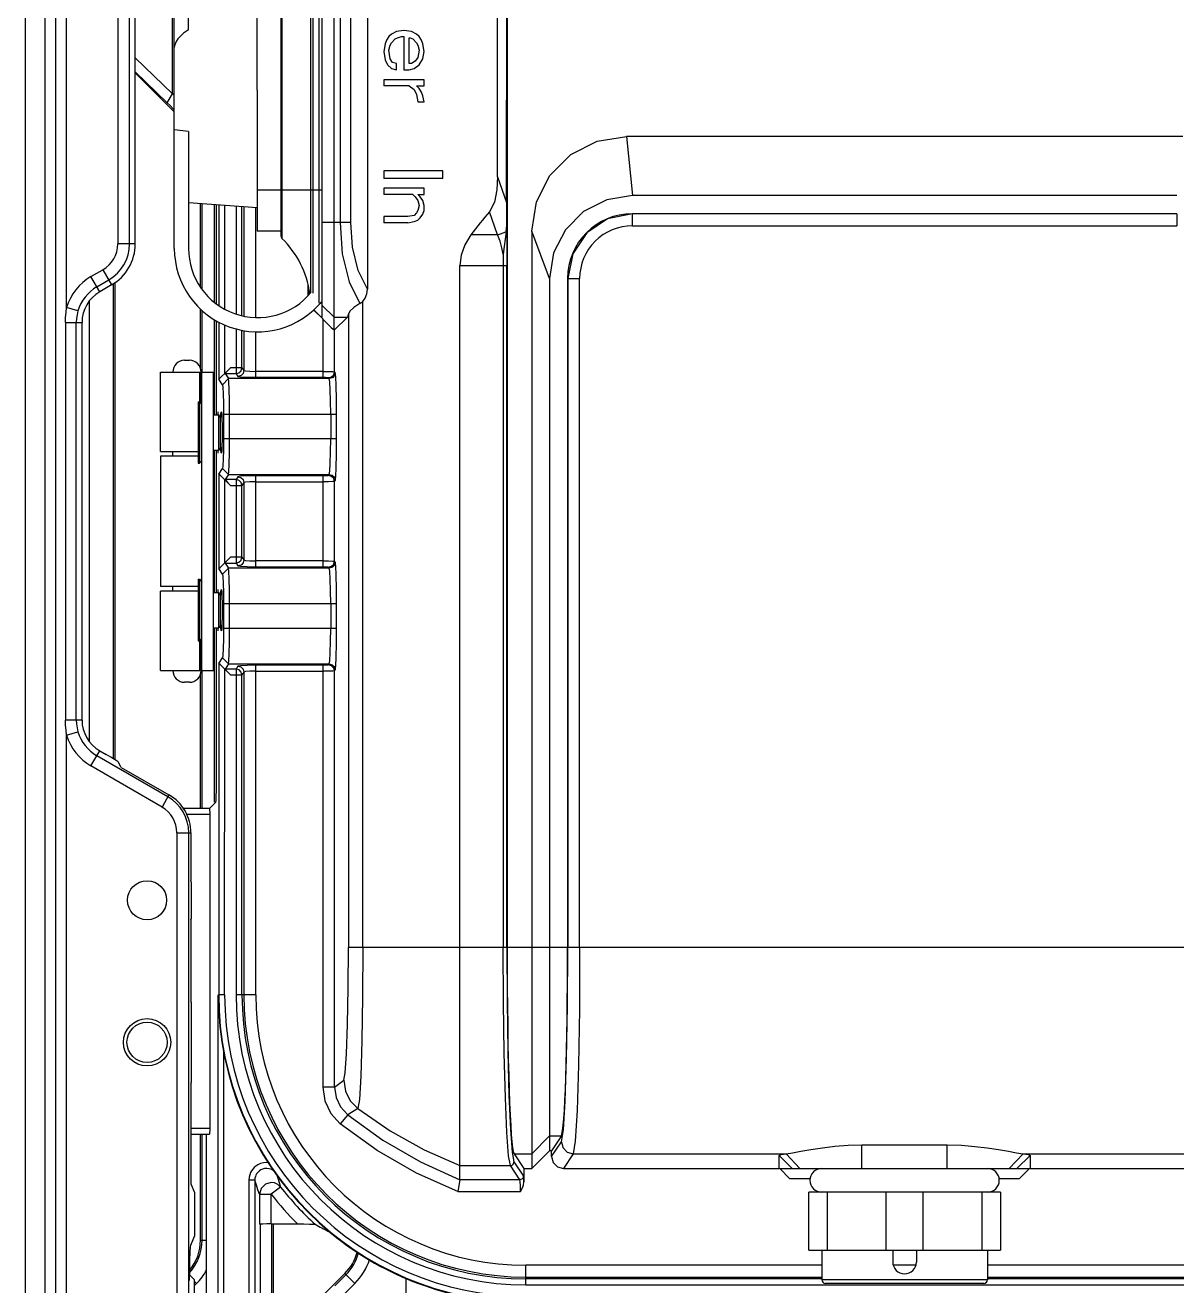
# Model space of a CAD drawing. Header units: millimetres. Extents: x -3132 to 28633, y 682 to 5849.
# Drawn here: x 7236.7 to 7334, y 1781 to 1887.4 of the extents above; entities that cross this region are included whole.
import ezdxf

# ---------------------------------------------------------------- set-up
doc = ezdxf.new("R2010")
doc.units = ezdxf.units.MM

msp = doc.modelspace()

# ---------------------------------------------------------------- linework, layer by layer
at = {"linetype": 'Continuous'}
for p, q in [((7238.395, 2695.146), (7238.395, 1715.92)), ((7236.728, 2694.147), (7236.728, 1716.919)), ((7239.312, 1716.961), (7239.312, 2694.105)), ((7240.228, 1863.582), (7240.228, 2067.484)), ((7249.183, 1881.628), (7249.183, 1914.508)), ((7244.546, 1910.914), (7244.546, 1868.956)), ((7245.545, 1868.956), (7245.545, 1910.914)), ((7246.028, 1868.956), (7246.028, 1910.914)), ((7261.828, 1862.688), (7261.828, 1908.378)), ((7262.828, 1862.763), (7262.828, 1908.303)), ((7260.828, 1906.671), (7260.828, 1864.819)), ((7261.024, 1906.926), (7261.024, 1864.786)), ((7261.56, 1863.945), (7261.56, 1907.121)), ((7265.637, 1905.929), (7265.637, 1865.137)), ((7258.328, 1901.433), (7258.328, 1869.633)), ((7258.42, 1901.649), (7258.42, 1869.417)), ((7263.328, 1900.307), (7263.328, 1870.758)), ((7264.23, 1870.758), (7264.23, 1900.307)), ((7249.328, 1868.571), (7249.328, 1898.533)), ((7250.528, 1887.028), (7250.528, 1898.533)), ((7276.626, 1874.633), (7276.626, 1895.978)), ((7277.399, 1872.457), (7277.412, 1895.978)), ((7277.451, 1895.978), (7277.451, 1809.549)), ((7256.328, 1881.948), (7256.328, 1889.12)), ((7267.454, 1886.47), (7267.241, 1886.158)), ((7267.666, 1886.679), (7267.454, 1886.47)), ((7268.092, 1886.887), (7267.666, 1886.679)), ((7268.73, 1886.991), (7268.092, 1886.887)), ((7268.198, 1886.366), (7268.518, 1886.47)), ((7268.518, 1886.47), (7268.73, 1886.47)), ((7269.369, 1886.887), (7268.73, 1886.991)), ((7268.73, 1886.47), (7268.73, 1883.658)), ((7269.794, 1886.679), (7269.369, 1886.887)), ((7270.007, 1886.47), (7269.794, 1886.679)), ((7270.22, 1886.158), (7270.007, 1886.47)), ((7267.135, 1885.845), (7267.028, 1885.22)), ((7267.241, 1886.158), (7267.135, 1885.845)), ((7267.454, 1885.325), (7267.56, 1885.741)), ((7267.56, 1884.595), (7267.454, 1885.325)), ((7267.56, 1885.741), (7267.666, 1885.95)), ((7267.666, 1885.95), (7267.986, 1886.262)), ((7267.986, 1886.262), (7268.198, 1886.366)), ((7269.156, 1886.366), (7269.262, 1886.366)), ((7269.156, 1884.179), (7269.156, 1886.366)), ((7269.262, 1886.366), (7269.475, 1886.262)), ((7269.475, 1886.262), (7269.794, 1885.95)), ((7269.794, 1885.95), (7269.9, 1885.741)), ((7269.9, 1885.741), (7270.007, 1885.325)), ((7270.007, 1885.325), (7269.9, 1884.7)), ((7270.326, 1885.845), (7270.22, 1886.158)), ((7270.432, 1885.22), (7270.326, 1885.845)), ((7249.183, 1881.628), (7246.028, 1884.675)), ((7267.028, 1885.22), (7267.135, 1884.491)), ((7267.135, 1884.491), (7267.347, 1884.075)), ((7267.773, 1884.283), (7267.56, 1884.595)), ((7268.092, 1884.179), (7267.773, 1884.283)), ((7269.688, 1884.387), (7269.369, 1884.179)), ((7269.9, 1884.7), (7269.688, 1884.387)), ((7270.007, 1884.075), (7270.326, 1884.595)), ((7270.326, 1884.595), (7270.432, 1885.22)), ((7246.028, 1883.483), (7248.721, 1880.883)), ((7246.028, 1883.404), (7249.328, 1880.1)), ((7267.347, 1884.075), (7267.666, 1883.762)), ((7267.666, 1883.762), (7268.092, 1883.658)), ((7268.092, 1883.658), (7268.092, 1884.179)), ((7268.73, 1883.658), (7269.156, 1883.658)), ((7269.369, 1884.179), (7269.156, 1884.179)), ((7269.156, 1883.658), (7269.581, 1883.762)), ((7269.581, 1883.762), (7270.007, 1884.075)), ((7270.432, 1882.825), (7267.028, 1882.825)), ((7267.028, 1882.825), (7267.028, 1882.304)), ((7269.156, 1882.304), (7267.028, 1882.304)), ((7269.156, 1882.304), (7269.581, 1881.991)), ((7269.794, 1882.304), (7270.432, 1882.304)), ((7270.007, 1882.095), (7269.794, 1882.304)), ((7270.432, 1882.304), (7270.432, 1882.825)), ((7248.721, 1880.883), (7249.183, 1881.628)), ((7249.328, 1881.524), (7249.183, 1881.628)), ((7256.328, 1881.948), (7256.328, 1870.033)), ((7269.581, 1881.991), (7269.794, 1881.575)), ((7269.794, 1881.575), (7269.9, 1880.95)), ((7270.22, 1881.783), (7270.007, 1882.095)), ((7270.326, 1881.47), (7270.22, 1881.783)), ((7270.432, 1880.95), (7270.326, 1881.47)), ((7269.9, 1880.95), (7270.432, 1880.95)), ((7250.528, 1878.445), (7249.328, 1878.605)), ((7250.528, 1878.445), (7250.528, 1868.571)), ((7334.528, 1878.033), (7287.528, 1878.033)), ((7287.528, 1878.033), (7288.028, 1873.033)), ((7272.028, 1875.116), (7267.028, 1875.116)), ((7267.028, 1875.116), (7267.028, 1874.491)), ((7272.028, 1874.491), (7272.028, 1875.116)), ((7272.028, 1874.491), (7267.028, 1874.491)), ((7270.432, 1873.658), (7267.028, 1873.658)), ((7267.028, 1873.658), (7267.028, 1873.137)), ((7270.432, 1873.137), (7270.432, 1873.658)), ((7276.626, 1874.633), (7277.399, 1872.457)), ((7256.328, 1873.533), (7258.328, 1873.533)), ((7258.328, 1873.533), (7261.828, 1873.533)), ((7269.475, 1873.137), (7267.028, 1873.137)), ((7269.475, 1873.137), (7269.688, 1872.929)), ((7269.688, 1872.929), (7269.9, 1872.616)), ((7269.9, 1873.137), (7270.432, 1873.137)), ((7270.113, 1872.929), (7269.9, 1873.137)), ((7269.9, 1872.616), (7270.007, 1872.2)), ((7270.326, 1872.616), (7270.113, 1872.929)), ((7270.432, 1872.2), (7270.326, 1872.616)), ((7334.028, 1873.033), (7288.028, 1873.033)), ((7250.528, 1872.447), (7256.328, 1872.033)), ((7251.534, 1865.332), (7251.534, 1872.375)), ((7251.668, 1865.14), (7251.668, 1872.366)), ((7252.722, 1864.023), (7252.722, 1872.291)), ((7252.89, 1863.905), (7252.89, 1872.279)), ((7253.082, 1872.265), (7253.082, 1863.771)), ((7253.595, 1863.446), (7253.595, 1872.228)), ((7254.545, 1872.16), (7254.545, 1863.038)), ((7255.045, 1862.904), (7255.045, 1872.125)), ((7255.204, 1872.113), (7255.204, 1862.861)), ((7256.203, 1862.733), (7256.203, 1872.033)), ((7269.794, 1871.575), (7269.581, 1871.366)), ((7269.9, 1871.783), (7269.794, 1871.575)), ((7270.007, 1872.2), (7269.9, 1871.783)), ((7270.326, 1871.47), (7270.432, 1871.783)), ((7270.432, 1871.783), (7270.432, 1872.2)), ((7276.637, 1869.719), (7275.944, 1871.669)), ((7334.028, 1871.505), (7288.028, 1871.505)), ((7288.028, 1870.487), (7288.028, 1871.505)), ((7334.028, 1871.486), (7288.028, 1871.487)), ((7334.028, 1871.505), (7334.028, 1871.486)), ((7334.028, 1871.486), (7334.028, 1870.487)), ((7264.23, 1870.758), (7261.828, 1870.758)), ((7269.049, 1871.262), (7267.028, 1871.262)), ((7267.028, 1871.262), (7267.028, 1870.741)), ((7269.049, 1870.741), (7267.028, 1870.741)), ((7269.581, 1871.366), (7269.049, 1871.262)), ((7269.049, 1870.741), (7269.581, 1870.845)), ((7269.581, 1870.845), (7269.9, 1870.95)), ((7269.9, 1870.95), (7270.113, 1871.158)), ((7270.113, 1871.158), (7270.326, 1871.47)), ((7288.028, 1870.487), (7334.028, 1870.487)), ((7258.328, 1870.033), (7256.328, 1870.033)), ((7276.637, 1869.719), (7274.375, 1869.719)), ((7281.028, 1866.033), (7279.528, 1870.033)), ((7279.528, 1870.033), (7279.528, 1790.878)), ((7246.028, 1868.956), (7244.546, 1868.956)), ((7242.287, 1866.198), (7243.287, 1866.775)), ((7243.028, 1864.914), (7242.287, 1866.198)), ((7243.287, 1866.775), (7244.028, 1865.491)), ((7273.464, 1867.131), (7277.426, 1867.131)), ((7273.464, 1789.926), (7273.464, 1867.131)), ((7277.126, 1867.131), (7277.126, 1809.549)), ((7277.426, 1809.549), (7277.426, 1867.131)), ((7242.787, 1865.333), (7243.787, 1865.91)), ((7244.028, 1865.491), (7243.028, 1864.914)), ((7244.166, 1865.607), (7244.166, 1825.486)), ((7244.308, 1865.726), (7244.308, 1825.4)), ((7260.65, 1864.635), (7260.65, 1865.482)), ((7260.667, 1864.653), (7260.667, 1865.376)), ((7281.028, 1866.033), (7281.028, 1792.38)), ((7282.556, 1866.033), (7283.574, 1866.033)), ((7282.556, 1866.033), (7282.556, 1809.549)), ((7282.575, 1866.033), (7282.575, 1809.549)), ((7283.574, 1809.549), (7283.574, 1866.033)), ((7242.169, 1826.927), (7242.169, 1864.139)), ((7265.26, 1809.549), (7265.26, 1864.105)), ((7241.187, 1863.3), (7240.228, 1863.582)), ((7251.534, 1858.472), (7251.534, 1863.471)), ((7251.668, 1858.133), (7251.668, 1863.356)), ((7261.862, 1862.637), (7261.114, 1863.376)), ((7261.127, 1863.39), (7261.828, 1862.688)), ((7261.828, 1863.762), (7262.828, 1862.763)), ((7264.034, 1863.02), (7264.034, 1809.549)), ((7240.137, 1862.316), (7241.528, 1862.316)), ((7240.137, 1862.316), (7240.137, 1828.75)), ((7241.045, 1828.75), (7241.045, 1862.316)), ((7241.528, 1828.75), (7241.528, 1862.316)), ((7252.722, 1854.533), (7252.722, 1862.575)), ((7252.89, 1854.533), (7252.89, 1862.472)), ((7253.082, 1862.354), (7253.082, 1857.547)), ((7253.595, 1858.019), (7253.595, 1862.125)), ((7261.862, 1862.637), (7261.862, 1857.694)), ((7262.828, 1862.763), (7263.973, 1862.763)), ((7262.845, 1861.669), (7262.828, 1862.763)), ((7262.845, 1861.686), (7263.973, 1862.763)), ((7254.545, 1861.792), (7254.545, 1858.008)), ((7255.045, 1858.505), (7255.045, 1861.672)), ((7255.204, 1861.634), (7255.204, 1858.267)), ((7256.203, 1857.694), (7256.203, 1861.533)), ((7262.833, 1861.674), (7262.845, 1861.669)), ((7262.862, 1858.165), (7262.862, 1861.686)), ((7250.2, 1859.133), (7250.6, 1859.133)), ((7248.15, 1858.133), (7251.491, 1858.133)), ((7248.15, 1851.433), (7248.15, 1858.133)), ((7251.491, 1858.133), (7251.6, 1858.133)), ((7251.491, 1855.592), (7251.491, 1858.133)), ((7251.6, 1858.133), (7252.65, 1858.133)), ((7251.6, 1855.482), (7251.6, 1858.133)), ((7251.65, 1832.933), (7251.65, 1858.133)), ((7252.65, 1832.933), (7252.65, 1858.133)), ((7253.595, 1858.019), (7254.08, 1858.505)), ((7253.619, 1858.009), (7254.545, 1858.008)), ((7253.619, 1858.009), (7253.911, 1857.579)), ((7255.045, 1858.505), (7254.08, 1858.505)), ((7254.545, 1858.008), (7254.707, 1857.77)), ((7255.045, 1858.505), (7255.204, 1858.267)), ((7261.862, 1858.191), (7256.203, 1858.191)), ((7256.203, 1857.694), (7261.862, 1857.694)), ((7262.364, 1857.668), (7262.424, 1857.579)), ((7262.921, 1858.076), (7262.862, 1858.165)), ((7253.4, 1857.069), (7253.082, 1857.547)), ((7253.4, 1857.069), (7253.911, 1857.579)), ((7262.424, 1857.579), (7253.911, 1857.579)), ((7251.35, 1855.633), (7251.45, 1855.633)), ((7251.35, 1855.633), (7251.35, 1850.433)), ((7251.45, 1855.633), (7251.65, 1855.432)), ((7251.45, 1855.633), (7251.45, 1850.433)), ((7252.65, 1854.533), (7253.1, 1854.533)), ((7253.046, 1854.533), (7253.046, 1854.782)), ((7253.235, 1854.299), (7253.1, 1854.533)), ((7253.1, 1851.533), (7253.1, 1854.533)), ((7253.235, 1854.299), (7253.335, 1854.472)), ((7253.291, 1854.757), (7253.303, 1854.782)), ((7253.332, 1854.544), (7253.348, 1854.149)), ((7253.482, 1854.583), (7263.037, 1854.583)), ((7253.482, 1854.583), (7253.482, 1852.483)), ((7253.993, 1852.483), (7253.993, 1854.583)), ((7262.54, 1854.583), (7262.54, 1852.483)), ((7263.037, 1852.483), (7263.037, 1854.583)), ((7253.235, 1851.767), (7253.235, 1854.299)), ((7263.037, 1852.483), (7253.482, 1852.483)), ((7248.15, 1851.433), (7251.35, 1851.433)), ((7249.2, 1851.033), (7249.2, 1851.433)), ((7252.65, 1851.533), (7253.1, 1851.533)), ((7252.722, 1839.533), (7252.722, 1851.533)), ((7252.89, 1839.533), (7252.89, 1851.533)), ((7253.046, 1851.284), (7253.046, 1851.533)), ((7253.235, 1851.767), (7253.1, 1851.533)), ((7253.235, 1851.767), (7253.335, 1851.594)), ((7253.27, 1851.529), (7253.262, 1851.72)), ((7253.29, 1851.311), (7253.27, 1851.529)), ((7253.303, 1851.284), (7253.29, 1851.311)), ((7253.312, 1851.309), (7253.303, 1851.284)), ((7251.35, 1851.033), (7248.15, 1851.033)), ((7248.15, 1851.033), (7248.15, 1840.033)), ((7251.35, 1850.433), (7251.45, 1850.433)), ((7251.45, 1850.433), (7251.65, 1850.634)), ((7253.082, 1849.519), (7253.4, 1849.997)), ((7253.082, 1849.519), (7253.082, 1841.547)), ((7253.4, 1849.997), (7253.911, 1849.487)), ((7253.911, 1849.487), (7253.625, 1849.057)), ((7253.911, 1849.487), (7262.424, 1849.487)), ((7254.707, 1849.296), (7254.548, 1849.058)), ((7261.862, 1849.372), (7256.203, 1849.372)), ((7256.203, 1841.694), (7256.203, 1849.372)), ((7261.862, 1849.372), (7261.862, 1841.694)), ((7262.424, 1849.487), (7262.364, 1849.397)), ((7254.08, 1848.561), (7253.595, 1849.047)), ((7253.595, 1842.019), (7253.595, 1849.047)), ((7254.548, 1849.058), (7253.625, 1849.057)), ((7254.08, 1848.561), (7255.045, 1848.561)), ((7254.548, 1849.058), (7254.545, 1848.986)), ((7254.545, 1848.986), (7254.545, 1842.008)), ((7255.204, 1848.799), (7255.045, 1848.561)), ((7255.045, 1842.505), (7255.045, 1848.561)), ((7255.204, 1848.799), (7255.204, 1842.267)), ((7256.203, 1848.875), (7261.862, 1848.875)), ((7262.862, 1848.9), (7262.921, 1848.99)), ((7262.862, 1842.165), (7262.862, 1848.9)), ((7253.595, 1842.019), (7254.08, 1842.505)), ((7253.619, 1842.009), (7254.545, 1842.008)), ((7253.619, 1842.009), (7253.911, 1841.579)), ((7255.045, 1842.505), (7254.08, 1842.505)), ((7254.545, 1842.008), (7254.707, 1841.77)), ((7255.045, 1842.505), (7255.204, 1842.267)), ((7261.862, 1842.191), (7256.203, 1842.191)), ((7256.203, 1841.694), (7261.862, 1841.694)), ((7262.921, 1842.076), (7262.862, 1842.165)), ((7251.35, 1840.633), (7251.45, 1840.633)), ((7251.35, 1840.633), (7251.35, 1835.433)), ((7251.45, 1840.633), (7251.65, 1840.432)), ((7251.45, 1840.633), (7251.45, 1835.433)), ((7253.4, 1841.069), (7253.082, 1841.547)), ((7253.4, 1841.069), (7253.911, 1841.579)), ((7262.424, 1841.579), (7253.911, 1841.579)), ((7262.364, 1841.668), (7262.424, 1841.579)), ((7251.35, 1840.033), (7248.15, 1840.033)), ((7251.35, 1839.633), (7248.15, 1839.633)), ((7248.15, 1832.933), (7248.15, 1839.633)), ((7249.2, 1839.633), (7249.2, 1840.033)), ((7253.046, 1839.533), (7253.046, 1839.782)), ((7253.291, 1839.757), (7253.303, 1839.782)), ((7252.65, 1839.533), (7253.1, 1839.533)), ((7253.235, 1839.299), (7253.1, 1839.533)), ((7253.1, 1836.533), (7253.1, 1839.533)), ((7253.235, 1839.299), (7253.335, 1839.472)), ((7253.235, 1836.767), (7253.235, 1839.299)), ((7253.332, 1839.544), (7253.348, 1839.149)), ((7253.482, 1838.583), (7263.037, 1838.583)), ((7253.482, 1838.583), (7253.482, 1836.483)), ((7253.993, 1836.483), (7253.993, 1838.583)), ((7262.54, 1838.583), (7262.54, 1836.483)), ((7263.037, 1836.483), (7263.037, 1838.583)), ((7252.65, 1836.533), (7253.1, 1836.533)), ((7252.722, 1821.81), (7252.722, 1836.533)), ((7252.89, 1822.832), (7252.89, 1836.533)), ((7253.046, 1836.284), (7253.046, 1836.533)), ((7253.235, 1836.767), (7253.1, 1836.533)), ((7253.235, 1836.767), (7253.335, 1836.594)), ((7253.27, 1836.529), (7253.262, 1836.72)), ((7253.29, 1836.311), (7253.27, 1836.529)), ((7263.037, 1836.483), (7253.482, 1836.483)), ((7251.35, 1835.433), (7251.45, 1835.433)), ((7251.45, 1835.433), (7251.65, 1835.634)), ((7251.491, 1832.933), (7251.491, 1835.474)), ((7251.6, 1832.933), (7251.6, 1835.584)), ((7253.303, 1836.284), (7253.29, 1836.311)), ((7253.312, 1836.309), (7253.303, 1836.284)), ((7253.082, 1833.519), (7253.081, 1805.533)), ((7253.082, 1833.519), (7253.4, 1833.997)), ((7253.4, 1833.997), (7253.911, 1833.487)), ((7253.911, 1833.487), (7253.625, 1833.057)), ((7253.911, 1833.487), (7262.424, 1833.487)), ((7254.707, 1833.296), (7254.548, 1833.058)), ((7261.862, 1833.372), (7256.203, 1833.372)), ((7256.203, 1805.533), (7256.203, 1833.372)), ((7261.862, 1833.372), (7261.862, 1797.752)), ((7262.424, 1833.487), (7262.364, 1833.397)), ((7248.15, 1832.933), (7251.491, 1832.933)), ((7251.6, 1832.933), (7251.491, 1832.933)), ((7251.534, 1821.292), (7251.534, 1832.593)), ((7251.6, 1832.933), (7252.65, 1832.933)), ((7251.668, 1821.292), (7251.668, 1832.933)), ((7253.581, 1805.533), (7253.595, 1833.047)), ((7254.08, 1832.561), (7253.595, 1833.047)), ((7254.548, 1833.058), (7253.625, 1833.057)), ((7254.08, 1832.561), (7255.045, 1832.561)), ((7254.548, 1833.058), (7254.545, 1832.986)), ((7254.545, 1832.986), (7254.545, 1805.533)), ((7255.204, 1832.799), (7255.045, 1832.561)), ((7255.045, 1805.533), (7255.045, 1832.561)), ((7255.204, 1832.799), (7255.204, 1805.533)), ((7256.203, 1832.875), (7261.862, 1832.875)), ((7262.862, 1832.9), (7262.921, 1832.99)), ((7262.862, 1797.752), (7262.862, 1832.9)), ((7250.6, 1831.933), (7250.2, 1831.933)), ((7241.528, 1828.75), (7240.137, 1828.75)), ((7240.228, 1827.484), (7241.187, 1827.766)), ((7240.228, 1715.962), (7240.228, 1827.484)), ((7242.287, 1824.868), (7243.028, 1826.152)), ((7248.787, 1822.269), (7242.787, 1825.733)), ((7243.028, 1826.152), (7243.583, 1825.831)), ((7248.287, 1821.404), (7242.287, 1824.868)), ((7244.849, 1824.754), (7244.582, 1825.215)), ((7244.849, 1824.754), (7248.878, 1822.428)), ((7248.878, 1822.428), (7248.287, 1821.404)), ((7252.312, 1821.292), (7252.83, 1821.81)), ((7252.312, 1821.292), (7250.041, 1821.292)), ((7250.319, 1820.81), (7252.33, 1820.81)), ((7252.312, 1821.292), (7252.33, 1820.81)), ((7252.33, 1820.81), (7252.33, 1794.256)), ((7249.546, 1819.224), (7250.728, 1819.224)), ((7249.546, 1819.224), (7249.546, 1715.962)), ((7250.545, 1717.028), (7250.545, 1819.224)), ((7250.728, 1819.224), (7250.728, 1815.195)), ((7250.749, 1815.094), (7250.728, 1815.195)), ((7250.749, 1815.094), (7250.749, 1811.972)), ((7250.728, 1811.871), (7250.749, 1811.972)), ((7250.728, 1811.871), (7250.728, 1804.979)), ((7277.426, 1809.549), (7264.034, 1809.549)), ((7282.556, 1809.549), (7277.451, 1809.549)), ((7339.482, 1809.549), (7282.575, 1809.549)), ((7253.011, 1805.533), (7253.011, 1771.533)), ((7253.581, 1805.533), (7253.081, 1805.533)), ((7256.203, 1805.533), (7254.545, 1805.533)), ((7250.749, 1804.925), (7250.728, 1804.979)), ((7250.749, 1804.93), (7250.749, 1798.141)), ((7253.511, 1771.533), (7253.511, 1800.76)), ((7250.728, 1798.087), (7250.749, 1798.141)), ((7250.728, 1798.091), (7250.728, 1789.582)), ((7262.862, 1797.752), (7263.652, 1798.322)), ((7262.862, 1797.752), (7261.862, 1797.752)), ((7264.843, 1795.93), (7263.98, 1795.416)), ((7263.98, 1795.416), (7263.354, 1794.637)), ((7252.33, 1794.256), (7250.728, 1794.256)), ((7250.728, 1793.774), (7252.312, 1793.774)), ((7251.534, 1784.83), (7251.534, 1793.774)), ((7251.668, 1784.83), (7251.668, 1793.774)), ((7252.051, 1778.983), (7252.051, 1793.774)), ((7252.33, 1794.256), (7252.312, 1793.774)), ((7279.528, 1792.126), (7281.028, 1793.624)), ((7281.028, 1793.624), (7282.028, 1793.624)), ((7282.028, 1793.624), (7281.199, 1792.38)), ((7281.199, 1791.877), (7282.03, 1793.124)), ((7307.428, 1792.864), (7314.628, 1792.864)), ((7307.428, 1790.878), (7307.428, 1792.864)), ((7314.628, 1790.878), (7314.628, 1792.864)), ((7278.028, 1792.126), (7279.528, 1792.126)), ((7278.028, 1792.126), (7278.86, 1790.878)), ((7281.028, 1792.38), (7279.528, 1790.878)), ((7281.199, 1792.38), (7281.028, 1792.38)), ((7281.199, 1791.877), (7281.199, 1792.38)), ((7283.03, 1792.126), (7282.198, 1790.877)), ((7283.03, 1792.126), (7301.017, 1792.126)), ((7301.53, 1790.878), (7300.428, 1791.978)), ((7300.428, 1790.878), (7300.428, 1791.978)), ((7302.186, 1790.878), (7301.017, 1792.126)), ((7319.871, 1790.878), (7321.039, 1792.126)), ((7320.526, 1790.878), (7321.628, 1791.978)), ((7321.039, 1792.126), (7339.027, 1792.126)), ((7321.628, 1791.978), (7321.628, 1790.878)), ((7273.464, 1791.127), (7277.727, 1791.127)), ((7278.527, 1789.926), (7277.727, 1791.127)), ((7278.027, 1791.427), (7278.827, 1790.226)), ((7278.86, 1790.878), (7279.528, 1790.878)), ((7278.86, 1790.878), (7278.86, 1789.745)), ((7282.198, 1790.877), (7300.428, 1790.878)), ((7300.48, 1790.878), (7321.576, 1790.878)), ((7301.342, 1790.015), (7300.48, 1790.878)), ((7320.714, 1790.015), (7321.576, 1790.878)), ((7321.628, 1790.878), (7339.866, 1790.878)), ((7250.728, 1789.582), (7251.028, 1788.857)), ((7256.127, 1789.879), (7255.627, 1789.879)), ((7255.627, 1789.879), (7255.627, 1771.533)), ((7256.127, 1789.879), (7256.127, 1771.533)), ((7273.464, 1789.926), (7273.277, 1788.927)), ((7278.527, 1789.926), (7273.464, 1789.926)), ((7303.028, 1790.015), (7301.342, 1790.015)), ((7320.714, 1790.015), (7319.028, 1790.015)), ((7251.028, 1788.857), (7251.028, 1785.186)), ((7256.52, 1788.697), (7257.52, 1788.697)), ((7256.52, 1788.697), (7256.52, 1786.162)), ((7258.307, 1789.313), (7257.52, 1788.697)), ((7257.52, 1786.196), (7257.52, 1788.697)), ((7273.277, 1788.927), (7278.57, 1788.927)), ((7319.128, 1788.878), (7302.928, 1788.878)), ((7302.928, 1783.978), (7302.928, 1788.878)), ((7304.476, 1788.878), (7304.476, 1783.978)), ((7309.481, 1783.978), (7309.481, 1788.878)), ((7312.576, 1788.878), (7312.576, 1783.978)), ((7317.581, 1783.978), (7317.581, 1788.878)), ((7319.128, 1788.878), (7319.128, 1783.978)), ((7256.607, 1779.783), (7256.607, 1786.162)), ((7257.52, 1786.196), (7259.735, 1786.196)), ((7257.536, 1786.196), (7257.536, 1778.556)), ((7257.678, 1786.196), (7257.678, 1778.474)), ((7250.695, 1784.384), (7250.691, 1784.383)), ((7251.028, 1785.186), (7250.696, 1784.385)), ((7251.534, 1784.83), (7252.051, 1784.83)), ((7302.928, 1783.978), (7319.128, 1783.978)), ((7304.028, 1783.978), (7304.028, 1781.478)), ((7310.028, 1783.978), (7310.028, 1782.978)), ((7312.028, 1783.978), (7312.028, 1782.978)), ((7318.028, 1783.978), (7318.028, 1781.478)), ((7304.028, 1782.708), (7279.028, 1782.708)), ((7279.028, 1781.05), (7279.028, 1782.708)), ((7312.028, 1782.708), (7310.028, 1782.708)), ((7343.028, 1782.708), (7318.028, 1782.708)), ((7250.596, 1781.915), (7251.028, 1781.483)), ((7251.027, 1780.986), (7251.202, 1781.161)), ((7251.028, 1777.322), (7251.028, 1781.483)), ((7251.202, 1781.161), (7251.028, 1781.336)), ((7263.732, 1782.001), (7258.528, 1776.791)), ((7262.877, 1780.956), (7263.827, 1781.906)), ((7263.622, 1780.211), (7264.572, 1781.161)), ((7264.572, 1781.161), (7263.732, 1782.001)), ((7268.909, 1727.033), (7268.909, 1781.64)), ((7279.028, 1781.709), (7304.028, 1781.709)), ((7304.028, 1781.55), (7279.028, 1781.55)), ((7279.028, 1781.05), (7343.028, 1781.05)), ((7318.028, 1781.478), (7304.028, 1781.478)), ((7317.728, 1781.178), (7304.328, 1781.178)), ((7318.028, 1781.709), (7343.028, 1781.709)), ((7343.028, 1781.55), (7318.028, 1781.55))]:
    msp.add_line(p, q, dxfattribs=at)
for points in [[(7250.528, 1887.028), (7250.115, 1886.743), (7249.818, 1886.487), (7249.616, 1886.266), (7249.472, 1886.049), (7249.359, 1885.775), (7249.328, 1885.533)], [(7248.721, 1880.883), (7248.976, 1880.635), (7249.238, 1880.377), (7249.328, 1880.288)], [(7279.528, 1870.033), (7279.93, 1872.504), (7281.062, 1874.737), (7282.831, 1876.504), (7285.062, 1877.633), (7287.528, 1878.033)], [(7276.626, 1874.633), (7276.566, 1873.512), (7276.372, 1872.492), (7275.944, 1871.669)], [(7288.028, 1873.033), (7285.866, 1872.682), (7283.912, 1871.691), (7282.366, 1870.143), (7281.378, 1868.191), (7281.028, 1866.033)], [(7288.028, 1871.487), (7285.941, 1871.071), (7284.172, 1869.889), (7282.99, 1868.12), (7282.575, 1866.033)], [(7263.328, 1870.758), (7263.523, 1868.129), (7264.095, 1865.76), (7265.015, 1863.916)], [(7265.637, 1865.137), (7264.862, 1866.725), (7264.382, 1868.67), (7264.23, 1870.758)], [(7277.403, 1870.788), (7277.397, 1870.525), (7277.379, 1870.258), (7277.351, 1869.987)], [(7277.403, 1870.788), (7277.415, 1869.599), (7277.423, 1868.374), (7277.426, 1867.131)], [(7274.375, 1869.719), (7273.866, 1868.875), (7273.563, 1868), (7273.464, 1867.131)], [(7276.637, 1869.719), (7276.878, 1869.803), (7277.117, 1869.892), (7277.351, 1869.987)], [(7277.124, 1868.096), (7277.013, 1868.636), (7276.851, 1869.178), (7276.637, 1869.719)], [(7277.352, 1869.987), (7277.27, 1869.345), (7277.191, 1868.752), (7277.124, 1868.096)], [(7277.124, 1868.096), (7277.126, 1867.774), (7277.126, 1867.453), (7277.126, 1867.131)], [(7265.26, 1864.105), (7265.457, 1864.379), (7265.589, 1864.732), (7265.637, 1865.137)], [(7265.015, 1863.916), (7265.098, 1863.968), (7265.18, 1864.031), (7265.26, 1864.105)], [(7240.137, 1862.316), (7240.147, 1862.747), (7240.178, 1863.169), (7240.228, 1863.582)], [(7241.187, 1863.3), (7241.108, 1862.976), (7241.061, 1862.647), (7241.045, 1862.316)], [(7265.015, 1863.916), (7264.493, 1863.576), (7264.163, 1863.265), (7264.034, 1863.02)], [(7261.854, 1862.628), (7262.15, 1862.334), (7262.395, 1862.093), (7262.593, 1861.9), (7262.739, 1861.76), (7262.833, 1861.674)], [(7253.082, 1857.547), (7253.174, 1857.616), (7253.353, 1857.782), (7253.595, 1858.019)], [(7254.08, 1858.505), (7253.856, 1858.276), (7253.689, 1858.095), (7253.622, 1858.006)], [(7254.545, 1858.008), (7254.79, 1858.072), (7254.974, 1858.25), (7255.045, 1858.505)], [(7255.204, 1858.267), (7255.14, 1858.024), (7254.962, 1857.84), (7254.707, 1857.77)], [(7254.707, 1857.77), (7254.923, 1857.732), (7255.472, 1857.704), (7256.203, 1857.694)], [(7255.204, 1858.267), (7255.349, 1858.228), (7255.714, 1858.201), (7256.203, 1858.191)], [(7261.862, 1858.191), (7262.352, 1858.187), (7262.717, 1858.178), (7262.862, 1858.165)], [(7261.862, 1857.694), (7262.106, 1857.69), (7262.293, 1857.681), (7262.364, 1857.668)], [(7262.364, 1857.668), (7262.607, 1857.732), (7262.791, 1857.91), (7262.862, 1858.165)], [(7262.921, 1858.076), (7262.858, 1857.834), (7262.679, 1857.65), (7262.424, 1857.579)], [(7263.037, 1854.583), (7263.029, 1855.862), (7263.004, 1856.981), (7262.966, 1857.759), (7262.921, 1858.076)], [(7253.4, 1857.069), (7253.43, 1856.871), (7253.458, 1856.31), (7253.477, 1855.491), (7253.482, 1854.583)], [(7253.993, 1854.583), (7253.986, 1855.723), (7253.969, 1856.656), (7253.938, 1857.307), (7253.911, 1857.579)], [(7262.54, 1854.583), (7262.531, 1855.695), (7262.506, 1856.648), (7262.469, 1857.308), (7262.424, 1857.579)], [(7253.26, 1854.298), (7253.271, 1854.549), (7253.291, 1854.757)], [(7253.303, 1854.782), (7253.312, 1854.755), (7253.332, 1854.544)], [(7253.348, 1854.149), (7253.359, 1853.617), (7253.362, 1853.033)], [(7253.362, 1853.033), (7253.359, 1852.437), (7253.348, 1851.908)], [(7253.482, 1852.483), (7253.477, 1851.607), (7253.459, 1850.79), (7253.431, 1850.209), (7253.4, 1849.997)], [(7253.911, 1849.487), (7253.936, 1849.719), (7253.967, 1850.342), (7253.986, 1851.306), (7253.993, 1852.483)], [(7262.424, 1849.487), (7262.469, 1849.758), (7262.506, 1850.418), (7262.531, 1851.371), (7262.54, 1852.483)], [(7262.921, 1848.99), (7262.965, 1849.298), (7263.003, 1850.065), (7263.028, 1851.186), (7263.037, 1852.483)], [(7253.348, 1851.908), (7253.332, 1851.517), (7253.312, 1851.309)], [(7253.595, 1849.047), (7253.351, 1849.286), (7253.169, 1849.454), (7253.082, 1849.519)], [(7256.203, 1849.372), (7255.472, 1849.362), (7254.923, 1849.334), (7254.707, 1849.296)], [(7254.707, 1849.296), (7254.949, 1849.233), (7255.133, 1849.054), (7255.204, 1848.799)], [(7262.364, 1849.397), (7262.293, 1849.385), (7262.106, 1849.375), (7261.862, 1849.372)], [(7262.862, 1848.9), (7262.798, 1849.143), (7262.62, 1849.327), (7262.364, 1849.397)], [(7262.424, 1849.487), (7262.666, 1849.423), (7262.85, 1849.245), (7262.921, 1848.99)], [(7253.625, 1849.057), (7253.689, 1848.971), (7253.856, 1848.79), (7254.08, 1848.561)], [(7255.045, 1848.561), (7254.982, 1848.803), (7254.803, 1848.987), (7254.548, 1849.058)], [(7256.203, 1848.875), (7255.714, 1848.865), (7255.35, 1848.837), (7255.204, 1848.799)], [(7262.862, 1848.9), (7262.717, 1848.888), (7262.352, 1848.878), (7261.862, 1848.875)], [(7253.082, 1841.547), (7253.168, 1841.612), (7253.35, 1841.779), (7253.595, 1842.019)], [(7254.08, 1842.505), (7253.856, 1842.276), (7253.689, 1842.095), (7253.622, 1842.006)], [(7254.545, 1842.008), (7254.79, 1842.072), (7254.974, 1842.25), (7255.045, 1842.505)], [(7255.204, 1842.267), (7255.14, 1842.024), (7254.962, 1841.84), (7254.707, 1841.77)], [(7254.707, 1841.77), (7254.923, 1841.732), (7255.472, 1841.704), (7256.203, 1841.694)], [(7255.204, 1842.267), (7255.349, 1842.228), (7255.714, 1842.201), (7256.203, 1842.191)], [(7261.862, 1842.191), (7262.352, 1842.187), (7262.717, 1842.178), (7262.862, 1842.165)], [(7261.862, 1841.694), (7262.106, 1841.69), (7262.293, 1841.681), (7262.364, 1841.668)], [(7262.364, 1841.668), (7262.607, 1841.732), (7262.791, 1841.91), (7262.862, 1842.165)], [(7262.921, 1842.076), (7262.858, 1841.834), (7262.679, 1841.65), (7262.424, 1841.579)], [(7263.037, 1838.583), (7263.029, 1839.862), (7263.004, 1840.981), (7262.966, 1841.759), (7262.921, 1842.076)], [(7253.4, 1841.069), (7253.43, 1840.871), (7253.458, 1840.31), (7253.477, 1839.491), (7253.482, 1838.583)], [(7253.993, 1838.583), (7253.986, 1839.723), (7253.969, 1840.656), (7253.938, 1841.307), (7253.911, 1841.579)], [(7262.54, 1838.583), (7262.531, 1839.695), (7262.506, 1840.648), (7262.469, 1841.308), (7262.424, 1841.579)], [(7253.26, 1839.298), (7253.271, 1839.549), (7253.291, 1839.757)], [(7253.303, 1839.782), (7253.312, 1839.755), (7253.332, 1839.544)], [(7253.348, 1839.149), (7253.359, 1838.617), (7253.362, 1838.033)], [(7253.362, 1838.033), (7253.359, 1837.437), (7253.348, 1836.908)], [(7253.348, 1836.908), (7253.332, 1836.517), (7253.312, 1836.309)], [(7253.482, 1836.483), (7253.477, 1835.607), (7253.459, 1834.79), (7253.431, 1834.209), (7253.4, 1833.997)], [(7253.911, 1833.487), (7253.936, 1833.719), (7253.967, 1834.342), (7253.986, 1835.306), (7253.993, 1836.483)], [(7262.424, 1833.487), (7262.469, 1833.758), (7262.506, 1834.418), (7262.531, 1835.371), (7262.54, 1836.483)], [(7262.921, 1832.99), (7262.965, 1833.298), (7263.003, 1834.065), (7263.028, 1835.186), (7263.037, 1836.483)], [(7253.595, 1833.047), (7253.351, 1833.286), (7253.169, 1833.454), (7253.082, 1833.519)], [(7256.203, 1833.372), (7255.472, 1833.362), (7254.923, 1833.334), (7254.707, 1833.296)], [(7254.707, 1833.296), (7254.949, 1833.233), (7255.133, 1833.054), (7255.204, 1832.799)], [(7262.364, 1833.397), (7262.293, 1833.385), (7262.106, 1833.375), (7261.862, 1833.372)], [(7262.862, 1832.9), (7262.798, 1833.143), (7262.62, 1833.327), (7262.364, 1833.397)], [(7262.424, 1833.487), (7262.666, 1833.423), (7262.85, 1833.245), (7262.921, 1832.99)], [(7253.625, 1833.057), (7253.689, 1832.971), (7253.856, 1832.79), (7254.08, 1832.561)], [(7255.045, 1832.561), (7254.982, 1832.803), (7254.803, 1832.987), (7254.548, 1833.058)], [(7256.203, 1832.875), (7255.714, 1832.865), (7255.35, 1832.837), (7255.204, 1832.799)], [(7262.862, 1832.9), (7262.717, 1832.888), (7262.352, 1832.878), (7261.862, 1832.875)], [(7240.228, 1827.484), (7240.178, 1827.897), (7240.147, 1828.319), (7240.137, 1828.75)], [(7241.045, 1828.75), (7241.061, 1828.419), (7241.108, 1828.089), (7241.187, 1827.766)], [(7252.83, 1821.81), (7252.85, 1821.944), (7252.869, 1822.292), (7252.89, 1822.832)], [(7263.652, 1798.322), (7263.771, 1798.945), (7263.877, 1800.569), (7263.961, 1803.037), (7264.015, 1806.123), (7264.034, 1809.549)], [(7265.26, 1809.549), (7265.239, 1805.404), (7265.18, 1801.658), (7265.089, 1798.661), (7264.973, 1796.69), (7264.843, 1795.93)], [(7277.727, 1791.127), (7277.569, 1791.956), (7277.424, 1793.906), (7277.3, 1796.853), (7277.206, 1800.608), (7277.146, 1804.932), (7277.126, 1809.549)], [(7277.426, 1809.549), (7277.446, 1804.995), (7277.506, 1800.745), (7277.6, 1797.059), (7277.723, 1794.166), (7277.869, 1792.246), (7278.027, 1791.427)], [(7282.03, 1793.124), (7282.201, 1794.139), (7282.353, 1796.559), (7282.472, 1800.159), (7282.548, 1804.618), (7282.575, 1809.549)], [(7283.574, 1809.549), (7283.548, 1804.333), (7283.471, 1799.593), (7283.352, 1795.764), (7283.2, 1793.197), (7283.03, 1792.126)], [(7263.652, 1798.322), (7263.792, 1797.419), (7264.199, 1796.597), (7264.843, 1795.93)], [(7261.862, 1797.752), (7262.039, 1796.579), (7262.551, 1795.509), (7263.354, 1794.637)], [(7262.862, 1797.752), (7262.994, 1796.872), (7263.378, 1796.07), (7263.98, 1795.416)], [(7264.843, 1795.93), (7267.564, 1794.069), (7270.445, 1792.463), (7273.464, 1791.127)], [(7263.98, 1795.416), (7266.95, 1793.266), (7270.122, 1791.43), (7273.464, 1789.926)], [(7273.277, 1788.927), (7269.779, 1790.484), (7266.459, 1792.394), (7263.354, 1794.637)], [(7282.03, 1793.124), (7282.158, 1792.637), (7282.517, 1792.268), (7283.03, 1792.126)], [(7301.017, 1792.126), (7301.568, 1792.209), (7302.275, 1792.334), (7303.121, 1792.481), (7304.085, 1792.628), (7305.143, 1792.752), (7306.268, 1792.835), (7307.428, 1792.864)], [(7314.628, 1792.864), (7315.826, 1792.833), (7316.963, 1792.747), (7318.018, 1792.621), (7318.97, 1792.476), (7319.802, 1792.331), (7320.497, 1792.207), (7321.039, 1792.126)], [(7281.199, 1791.877), (7281.333, 1791.377), (7281.699, 1791.011), (7282.198, 1790.877)], [(7300.428, 1791.978), (7300.577, 1792.054), (7301.017, 1792.126)], [(7321.039, 1792.126), (7321.479, 1792.053), (7321.628, 1791.978)], [(7257.36, 1791.353), (7257.149, 1791.379), (7256.855, 1791.355), (7256.603, 1791.285), (7256.391, 1791.187), (7256.218, 1791.073), (7256.077, 1790.952), (7255.96, 1790.822), (7255.859, 1790.682), (7255.773, 1790.526), (7255.701, 1790.346), (7255.648, 1790.133), (7255.627, 1789.879)], [(7257.94, 1790.46), (7257.841, 1790.578), (7257.714, 1790.688), (7257.553, 1790.784), (7257.355, 1790.853), (7257.141, 1790.88), (7256.945, 1790.864), (7256.777, 1790.817), (7256.636, 1790.752), (7256.521, 1790.676), (7256.427, 1790.595), (7256.348, 1790.508), (7256.282, 1790.415), (7256.224, 1790.311), (7256.176, 1790.19), (7256.141, 1790.048), (7256.127, 1789.879)], [(7277.727, 1791.127), (7277.873, 1791.165), (7277.984, 1791.273), (7278.027, 1791.427)], [(7256.52, 1788.697), (7256.389, 1789.081), (7256.258, 1789.475), (7256.127, 1789.879)], [(7257.52, 1789.696), (7257.02, 1789.561), (7256.654, 1789.196), (7256.52, 1788.697)], [(7258.307, 1789.313), (7258.06, 1789.537), (7257.801, 1789.655), (7257.52, 1789.696)], [(7257.94, 1790.46), (7258.061, 1790.071), (7258.184, 1789.688), (7258.307, 1789.313)], [(7278.827, 1790.226), (7278.789, 1790.08), (7278.681, 1789.969), (7278.527, 1789.926)], [(7278.57, 1788.927), (7278.564, 1789.412), (7278.549, 1789.775), (7278.527, 1789.926)], [(7278.57, 1788.927), (7278.713, 1789.201), (7278.819, 1789.473), (7278.86, 1789.745)], [(7278.86, 1789.745), (7278.85, 1789.994), (7278.839, 1790.157), (7278.827, 1790.226)], [(7259.736, 1786.196), (7260.283, 1786.194), (7260.742, 1786.187), (7261.075, 1786.176), (7261.217, 1786.162)], [(7263.652, 1784.567), (7263.18, 1784.92), (7262.781, 1785.229), (7262.482, 1785.464), (7262.348, 1785.567)], [(7250.691, 1784.383), (7250.665, 1784.248), (7250.636, 1783.81), (7250.613, 1783.123), (7250.598, 1782.281), (7250.593, 1781.42)]]:
    msp.add_lwpolyline(points, dxfattribs=at)
for centre, radius in [((7247.028, 1813.533), 1.65), ((7247.028, 1801.533), 2), ((7247.028, 1801.533), 1.7)]:
    msp.add_circle(centre, radius, dxfattribs=at)
for centre, radius, start, end in [((7288.028, 1866.033), 5.472, 90, 180), ((7288.028, 1866.033), 4.454, 90, 180.00003), ((7258.628, 1869.633), 0.3, 180, 225.99179), ((7252.862, 1863.663), 8, 7.88249, 45.99179), ((7242.028, 1868.956), 2.517, 300, 0), ((7242.028, 1868.956), 3.517, 300, 0), ((7242.028, 1868.956), 4, 300, 0), ((7256.366, 1868.571), 7.038, 180, 320.9083), ((7256.366, 1868.571), 5.838, 180, 320.9083), ((7244.528, 1862.316), 4.483, 120, 163.59365), ((7244.528, 1862.316), 3.483, 120, 163.59365), ((7244.528, 1862.316), 3, 120, 180), ((7261.628, 1864.133), 0.2, 274.09137, 0), ((7250.2, 1858.133), 1, 90, 180), ((7250.6, 1858.133), 1, 0, 90), ((7250.2, 1832.933), 1, 180, 270), ((7250.6, 1832.933), 1, 270, 0), ((7244.528, 1828.75), 3, 180, 240), ((7244.528, 1828.75), 4.483, 196.40635, 240), ((7244.528, 1828.75), 3.483, 196.40635, 240), ((7247.028, 1819.224), 3.517, 0, 60), ((7247.028, 1819.224), 3.7, 0, 60), ((7247.028, 1819.224), 2.517, 0, 60), ((7279.028, 1805.533), 25.982, 180, 270), ((7279.028, 1805.533), 25.947, 180, 270), ((7279.028, 1805.533), 25.447, 180, 270), ((7279.028, 1805.533), 24.483, 180, 270), ((7279.028, 1805.533), 23.983, 180, 270), ((7279.028, 1805.533), 23.824, 180, 270), ((7279.028, 1805.533), 22.825, 180, 270), ((7304.028, 1789.878), 1, 90, 270), ((7318.028, 1789.878), 1, 270, 90), ((7279.028, 1805.533), 27.314, 218.05251, 225.06498), ((7279.028, 1805.533), 26.314, 218.05251, 227.40255), ((7247.534, 1784.83), 4.134, 318.18233, 360), ((7247.534, 1784.83), 4, 320.62796, 0), ((7279.028, 1805.533), 26, 233.74303, 270), ((7260.904, 1784.83), 4, 315, 345.001), ((7260.904, 1784.83), 4.134, 315, 345), ((7260.904, 1784.83), 5.188, 315, 341.58081), ((7247.534, 1784.83), 5.188, 315, 330.68908), ((7311.028, 1782.978), 1, 180, 0), ((7304.328, 1781.478), 0.3, 180, 270), ((7317.728, 1781.478), 0.3, 270, 0)]:
    msp.add_arc(centre, radius, start, end, dxfattribs=at)
for centre, major_axis, ratio, start_param, end_param in [((7286.528, 1743.253), (0, 134.354), 0.2679492, 0.2984134, 0.3443496), ((7277.511, 1867.906), (-0.067, 7.65), 0.0117976, 0.9334513, 1.1842924), ((7263.963, 1870.758), (0, 8), 0.0349208, -3.1077508, -2.8850405), ((7243.583, 1825.791), (1, -0.578), 0.030233, 0.0523812, 1.5882709), ((7278.06, 1809.549), (0, 17.448), 0.0349208, 1.5707963, 3.0892328), ((7281.999, 1809.549), (0, 15.948), 0.0349208, -3.0892328, -1.5707963), ((7257.52, 1786.161), (1, 0), 0.0349208, 1.5707963, 3.1241394), ((7279.028, 1829.519), (0, 47.986), 0.8661133, -3.5844697, -3.5545652)]:
    msp.add_ellipse(centre, major_axis=major_axis, ratio=ratio, start_param=start_param, end_param=end_param, dxfattribs=at)

doc.saveas('drawing.dxf')
